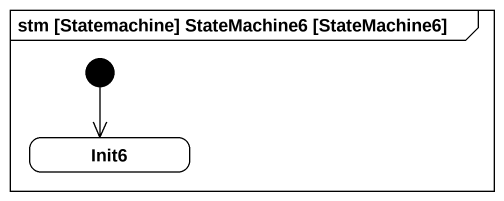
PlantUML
@startuml
mainframe stm [Statemachine] StateMachine6 [StateMachine6]
hide empty description
state Init6
[*] --> Init6
@enduml
